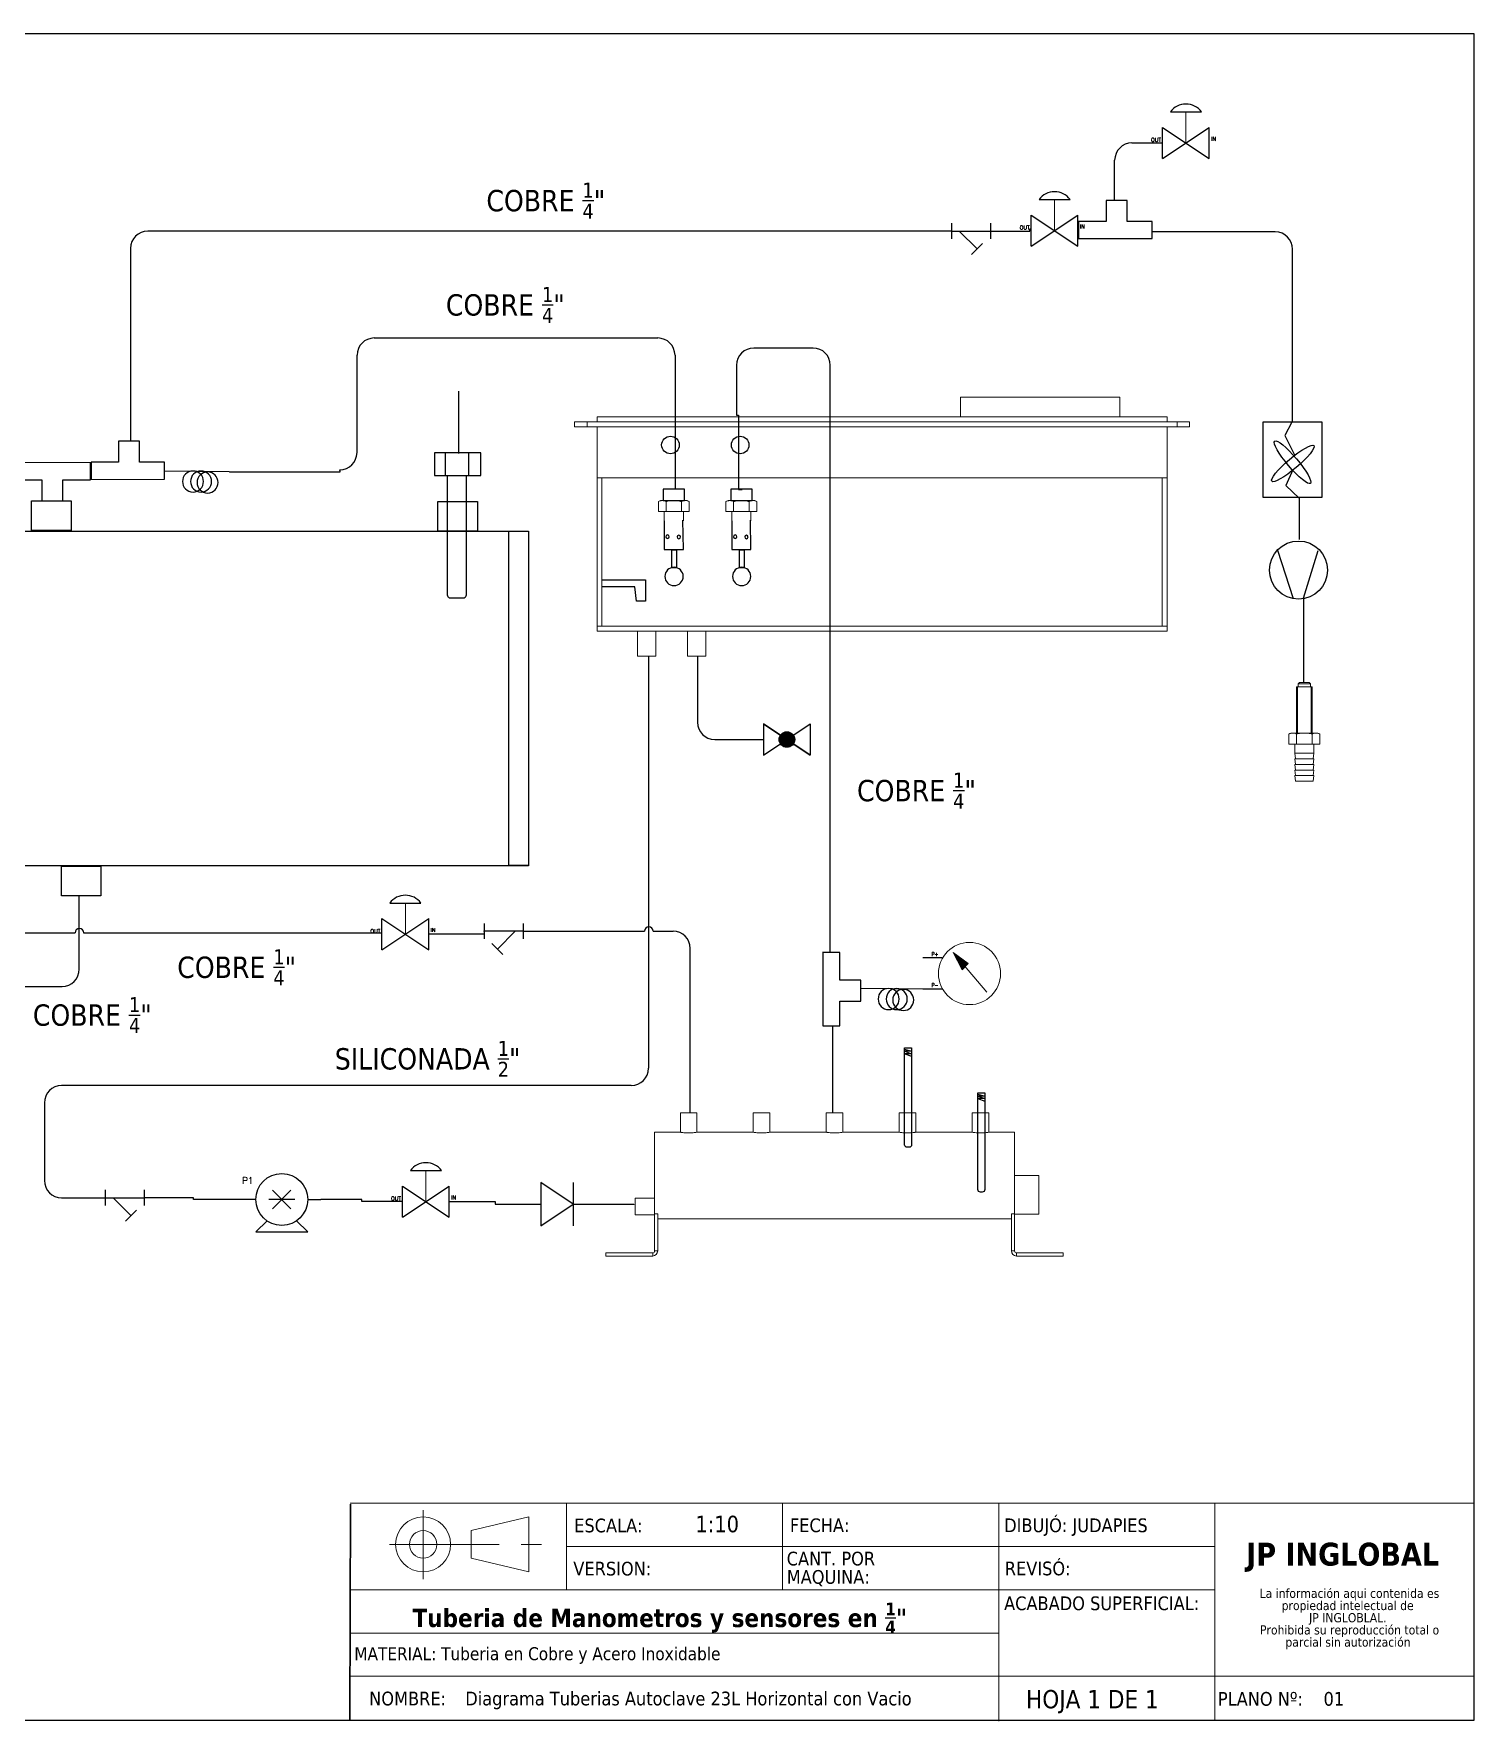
# Model space of a CAD drawing. Header units: millimetres. Extents: x 15 to 265, y 10 to 205.
# Drawn here: x 98.4 to 265, y 9.9 to 205 of the extents above; entities that cross this region are included whole.
import ezdxf
from ezdxf.enums import TextEntityAlignment as Align

# ---------------------------------------------------------------- set-up
doc = ezdxf.new("R2010")
doc.units = ezdxf.units.MM
doc.linetypes.add('CENTERX2', pattern=[20.32, 12.7, -2.54, 2.54, -2.54])
for name, color, linetype in [('CONTORNO', 179, 'Continuous'), ('SYMS', 7, 'Continuous'), ('TAGS', 250, 'Continuous'), ('TERMS', 123, 'Continuous'), ('WIRENO', 250, 'Continuous'), ('WIRES', 7, 'Continuous')]:
    doc.layers.add(name, color=color, linetype=linetype)
doc.styles.add('SLDTEXTSTYLE0', font='tahoma.ttf')
doc.styles.add('SLDTEXTSTYLE1', font='')
doc.styles.get("Standard").update_dxf_attribs({"font": 'tahoma.ttf'})
doc.styles.add('WD', font='romans.shx')
doc.styles.get('SLDTEXTSTYLE1').set_extended_font_data('Tahoma', bold=True)

# ---------------------------------------------------------------- blocks, each defined once
blk = doc.blocks.new('SW_NOTE_2')
at = {"layer": 'CONTORNO', "color": 0, "char_height": 1.0583, "attachment_point": 2, "style": 'SLDTEXTSTYLE0'}
for s, insert in [('La información aqui contenida es ', (10.29, 1.34)), ('propiedad intelectual de', (10.08, -0.07)), ('JP INGLOBLAL.', (10.1, -1.48)), ('Prohibida su reproducción total o ', (10.3, -2.89)), ('parcial sin autorización', (10.12, -4.3))]:
    blk.add_mtext(s, dxfattribs=dict(at, insert=insert))
blk = doc.blocks.new('SW_NOTE_4')
at = {"color": 0, "linetype": 'Continuous', "lineweight": 0, "char_height": 1.587, "attachment_point": 1, "style": 'SLDTEXTSTYLE0'}
for s, insert in [('CANT. POR ', (0, 2.02)), ('MAQUINA:', (0, -0.1))]:
    blk.add_mtext(s, dxfattribs=dict(at, insert=insert))
blk = doc.blocks.new('Tanque')
for points in [[(75.9, 173.87), (75.9, 178.44), (79.33, 178.44), (79.33, 173.87)], [(118.07, 130.33), (118.07, 134.9), (121.5, 134.9), (121.5, 130.33)], [(75.82, 126.89), (75.82, 131.46), (79.25, 131.46), (79.25, 126.89)], [(96.73, 115.15), (96.73, 119.72), (100.16, 119.72), (100.16, 115.15)], [(109.48, 115.15), (109.48, 119.72), (112.91, 119.72), (112.91, 115.15)]]:
    blk.add_lwpolyline(points, close=True)
at = {"layer": 'WIRENO'}
blk.add_lwpolyline([(79.31, 184.35), (118.03, 184.35), (118.03, 125.73, -0.284919), (113.06, 119.68), (84.34, 119.68, -0.288904), (79.31, 125.73)], format="xyb", close=True, dxfattribs=at)
blk.add_lwpolyline([(79.33, 184.35), (117.99, 184.35), (117.99, 182.08), (79.33, 182.08)], close=True, dxfattribs=at)
blk = doc.blocks.new('PT100')
at = {"layer": 'WIRENO'}
for p, q in [((92.1, 58.19), (82.46, 58.19)), ((92, 59.72), (95.38, 59.72)), ((92, 56.1), (95.38, 56.1))]:
    blk.add_line(p, q, dxfattribs=at)
blk.add_lwpolyline([(95.5, 61.6), (92, 61.6), (92, 54.47), (95.5, 54.47)], close=True, dxfattribs=at)
blk.add_lwpolyline([(95.5, 59.35), (113.92, 59.35, -0.414214), (114.42, 58.85), (114.42, 56.97, -0.414214), (113.92, 56.47), (95.5, 56.47)], format="xyb", close=True, dxfattribs=at)
blk = doc.blocks.new('reservoir')
at = {"color": 7, "linetype": 'Continuous', "lineweight": 15}
for p, q in [((160.31, 193.46), (160.31, 191.86)), ((160.31, 193.46), (173.11, 193.46)), ((173.11, 191.86), (173.11, 193.46)), ((129.31, 191.46), (178.71, 191.46)), ((129.31, 191.06), (129.31, 191.46)), ((130.31, 191.46), (130.31, 191.06)), ((131.11, 191.86), (131.11, 191.46)), ((131.11, 191.86), (176.91, 191.86)), ((176.91, 191.86), (176.91, 191.46)), ((177.71, 191.06), (177.71, 191.46)), ((178.71, 191.46), (178.71, 191.06)), ((129.31, 191.06), (178.71, 191.06)), ((131.11, 174.66), (131.11, 191.06)), ((176.91, 174.66), (176.91, 191.06)), ((176.91, 186.96), (131.11, 186.96)), ((131.51, 186.96), (131.51, 175.06)), ((176.51, 186.96), (176.51, 175.06)), ((176.91, 175.06), (131.11, 175.06)), ((176.91, 174.66), (131.11, 174.66)), ((134.37, 174.66), (134.37, 172.66)), ((135.84, 172.66), (135.84, 174.66)), ((138.37, 174.66), (138.37, 172.66)), ((139.84, 172.66), (139.84, 174.66)), ((135.84, 172.66), (134.37, 172.66)), ((139.84, 172.66), (138.37, 172.66))]:
    blk.add_line(p, q, dxfattribs=at)
at = {"layer": 'WIRENO'}
for p, q in [((131.56, 178.78), (135.01, 178.78)), ((134.14, 178.21), (131.56, 178.21)), ((134.29, 177.06), (134.14, 178.21)), ((135.01, 178.78), (135.01, 177.06)), ((135.01, 177.06), (134.29, 177.06))]:
    blk.add_line(p, q, dxfattribs=at)
for centre in [(137.01, 189.61), (142.61, 189.61)]:
    blk.add_circle(centre, 0.707, dxfattribs=at)
blk = doc.blocks.new('Valvula Tipo Anillo')
for p, q in [((7.88, 11.213), (7.88, 11.519)), ((7.88, 11.519), (8.084, 11.519)), ((8.084, 11.519), (8.079, 11.203))]:
    blk.add_line(p, q)
at = {"color": 7, "linetype": 'Continuous', "lineweight": 15}
for p, q in [((7.878, 11.21), (7.878, 11.113)), ((8.084, 11.113), (8.084, 11.21)), ((7.816, 11.006), (7.816, 11.113)), ((7.898, 11.113), (7.816, 11.113)), ((7.898, 11.006), (7.898, 11.113)), ((8.063, 11.113), (7.898, 11.113)), ((8.063, 11.006), (8.063, 11.113)), ((8.146, 11.113), (8.063, 11.113)), ((8.146, 11.006), (8.146, 11.113)), ((7.816, 11.006), (7.838, 10.994)), ((7.838, 10.994), (7.857, 10.994)), ((7.857, 10.994), (7.981, 10.994)), ((7.981, 10.994), (8.105, 10.994)), ((8.105, 10.994), (8.124, 10.994)), ((8.124, 10.994), (8.146, 11.006))]:
    blk.add_line(p, q, dxfattribs=at)
for points in [[(7.962, 11.521), (8.01, 11.521), (8.01, 11.713), (7.962, 11.713)], [(8.097, 10.995), (8.097, 10.873), (7.867, 10.871), (7.867, 10.993)]]:
    blk.add_lwpolyline(points, close=True)
for centre, radius in [((7.984, 11.807), 0.0981), ((7.914, 11.381), 0.0185), ((8.035, 11.384), 0.0185)]:
    blk.add_circle(centre, radius)
for points, knots in [([(7.857, 10.994), (7.854, 10.994), (7.85, 10.994), (7.843, 10.995), (7.84, 10.996), (7.829, 10.999), (7.823, 11.002), (7.816, 11.006)], [0, 0, 0, 0, 0.25, 0.25, 0.5, 0.5, 1, 1, 1, 1]), ([(7.898, 11.006), (7.892, 11.002), (7.885, 10.999), (7.871, 10.995), (7.864, 10.994), (7.857, 10.994)], [0, 0, 0, 0, 0.5, 0.5, 1, 1, 1, 1]), ([(7.898, 11.006), (7.912, 11.002), (7.926, 10.999), (7.953, 10.995), (7.967, 10.994), (7.981, 10.994)], [0, 0, 0, 0, 0.5, 0.5, 1, 1, 1, 1]), ([(7.981, 10.994), (7.995, 10.994), (8.009, 10.995), (8.036, 10.999), (8.05, 11.002), (8.063, 11.006)], [0, 0, 0, 0, 0.5, 0.5, 1, 1, 1, 1]), ([(8.105, 10.994), (8.101, 10.994), (8.098, 10.994), (8.091, 10.995), (8.087, 10.996), (8.077, 10.999), (8.07, 11.002), (8.063, 11.006)], [0, 0, 0, 0, 0.25, 0.25, 0.5, 0.5, 1, 1, 1, 1]), ([(8.146, 11.006), (8.139, 11.002), (8.132, 10.999), (8.119, 10.995), (8.112, 10.994), (8.105, 10.994)], [0, 0, 0, 0, 0.5, 0.5, 1, 1, 1, 1])]:
    blk.add_open_spline(points, degree=3, knots=knots, dxfattribs=at)
blk = doc.blocks.new('Generador')
at = {"color": 7, "linetype": 'Continuous', "lineweight": 15}
for p, q in [((149.37, 89.49), (149.37, 86.48)), ((149.37, 89.49), (151.92, 89.49)), ((151.92, 86.49), (151.92, 89.49)), ((160.62, 89.49), (160.62, 86.49)), ((160.62, 89.49), (163.17, 89.49)), ((163.17, 86.48), (163.17, 89.49)), ((171.87, 89.49), (171.87, 86.48)), ((171.87, 89.49), (174.42, 89.49)), ((174.42, 86.49), (174.42, 89.49)), ((183.12, 89.49), (183.12, 86.49)), ((183.12, 89.49), (185.67, 89.49)), ((185.67, 86.48), (185.67, 89.49)), ((194.37, 89.49), (194.37, 86.49)), ((194.37, 89.49), (196.92, 89.49)), ((196.92, 86.48), (196.92, 89.49)), ((149.38, 86.49), (145.39, 86.49)), ((145.39, 86.49), (145.39, 68.17)), ((160.62, 86.49), (151.92, 86.49)), ((171.88, 86.49), (163.15, 86.49)), ((183.12, 86.49), (174.42, 86.49)), ((194.37, 86.49), (185.65, 86.49)), ((200.89, 86.49), (196.9, 86.49)), ((200.89, 86.49), (200.89, 68.17)), ((145.39, 79.82), (141.64, 79.82)), ((141.64, 79.82), (141.64, 73.82)), ((203.89, 76.29), (200.89, 76.29)), ((203.89, 76.29), (203.89, 73.74)), ((141.64, 73.82), (145.39, 73.82)), ((145.39, 73.87), (145.87, 73.87)), ((145.87, 73.87), (145.87, 68.17)), ((145.87, 73.15), (200.42, 73.15)), ((200.89, 73.87), (200.42, 73.87)), ((200.42, 73.87), (200.42, 68.17)), ((200.89, 73.74), (203.89, 73.74)), ((137.89, 67.87), (145.09, 67.87)), ((137.89, 67.39), (137.89, 67.87)), ((145.09, 67.87), (145.09, 67.39)), ((145.39, 68.17), (145.87, 68.17)), ((200.89, 68.17), (200.42, 68.17)), ((208.39, 67.87), (201.19, 67.87)), ((201.19, 67.87), (201.19, 67.39)), ((208.39, 67.39), (208.39, 67.87)), ((137.89, 67.39), (145.09, 67.39)), ((208.39, 67.39), (201.19, 67.39))]:
    blk.add_line(p, q, dxfattribs=at)
for centre, radius, start, end in [((145.09, 68.17), 0.3, 270, 0), ((145.09, 68.17), 0.776, 270, 0), ((201.19, 68.17), 0.776, 180, 270), ((201.19, 68.17), 0.3, 180, 270)]:
    blk.add_arc(centre, radius, start, end, dxfattribs=at)
for points in [[(151.92, 86.49), (151.9, 86.48), (151.88, 86.48), (151.66, 86.44), (151.34, 86.4), (150.94, 86.37), (150.5, 86.36), (150.09, 86.38), (149.73, 86.42), (149.48, 86.46), (149.36, 86.49), (149.38, 86.48), (149.38, 86.48)], [(160.62, 86.49), (160.63, 86.48), (160.66, 86.48), (160.87, 86.44), (161.19, 86.4), (161.6, 86.37), (162.03, 86.36), (162.44, 86.38), (162.8, 86.42), (163.05, 86.46), (163.17, 86.49), (163.15, 86.48), (163.15, 86.48)], [(174.42, 86.49), (174.4, 86.48), (174.38, 86.48), (174.16, 86.44), (173.84, 86.4), (173.44, 86.37), (173, 86.36), (172.59, 86.38), (172.23, 86.42), (171.98, 86.46), (171.86, 86.49), (171.88, 86.48), (171.88, 86.48)], [(183.12, 86.49), (183.13, 86.48), (183.16, 86.48), (183.37, 86.44), (183.69, 86.4), (184.1, 86.37), (184.53, 86.36), (184.94, 86.38), (185.3, 86.42), (185.55, 86.46), (185.67, 86.49), (185.65, 86.48), (185.65, 86.48)], [(194.37, 86.49), (194.38, 86.48), (194.41, 86.48), (194.62, 86.44), (194.94, 86.4), (195.35, 86.37), (195.78, 86.36), (196.19, 86.38), (196.55, 86.42), (196.8, 86.46), (196.92, 86.49), (196.9, 86.48), (196.9, 86.48)]]:
    blk.add_open_spline(points, degree=3, knots=[0, 0, 0, 0, 0.106051, 0.212057, 0.319242, 0.427294, 0.534036, 0.639327, 0.745288, 0.852982, 0.960801, 1, 1, 1, 1], dxfattribs=at)
blk = doc.blocks.new('HGVA1_BALL_VALVE')
h = blk.add_hatch(color=256)
edge = h.paths.add_edge_path()
edge.add_arc((0, 0), 0.125, 0, 360)
at = {"ltscale": 3.2258}
for p, q in [((-0.375, 0.254), (0.375, -0.254)), ((-0.375, -0.254), (0.375, 0.254)), ((-0.375, 0.254), (-0.375, -0.254)), ((0.375, 0.254), (0.375, -0.254))]:
    blk.add_line(p, q, dxfattribs=at)
at = {"ltscale": 25.4, "flags": 128}
blk.add_lwpolyline([(0.375, 0.254), (0.375, -0.254), (-0.375, 0.254), (-0.375, -0.254)], close=True, dxfattribs=at)
at = {"ltscale": 3.2258}
blk.add_circle((0, 0), 0.125, dxfattribs=at)
at = {"ltscale": 25.4}
blk.add_circle((0, 0), 0.125, dxfattribs=at)
at = {"style": 'WD', "flags": 1}
for tag, height, p in [('LOC', 0.125, (0.011, 0.516)), ('INST', 0.125, (0.028, 0.678)), ('TAG1', 0.125, (0, 0.307)), ('FAMILY', 0.01, (-0.482, -0.121)), ('WDTYPE', 0.01, (-0.475, -0.062)), ('CAT', 0.01, (-0.482, -0.165)), ('MFG', 0.01, (-0.481, -0.197)), ('ASSYCODE', 0.01, (-0.453, -0.226))]:
    blk.add_attdef(tag, text='', height=height, dxfattribs=at).set_placement(p, align=Align.CENTER)
at = {"style": 'WD'}
blk.add_attdef('XREF', text='', height=0.0625, rotation=0.0625, dxfattribs=at).set_placement((0.541, 0.293), align=Align.TOP_CENTER)
blk.add_attdef('TERM01', text='', height=0.0625, dxfattribs=at).set_placement((-0.399, 0.018), align=Align.RIGHT)
for tag, p, height in [('X4TERM01', (-0.375, 0), 0.005), ('X8TERM02', (0, 0), 0.005), ('TERM02', (0.052, -0.037), 0.0625), ('X1TERM03', (0.375, 0), 0.005), ('TERM03', (0.406, 0.036), 0.0625), ('RATING1', (0.409, -0.162), 0.125), ('DESC1', (0.409, -0.341), 0.125), ('DESC2', (0.409, -0.525), 0.125), ('WDTAGALT', (0.409, -0.873), 0.125), ('DESC3', (0.409, -0.715), 0.125)]:
    blk.add_attdef(tag, p, '', height=height, dxfattribs=at)
blk = doc.blocks.new('HDI1')
for p, q in [((0.0469, 0), (-0.0469, 0.0625)), ((-0.0469, 0.0625), (-0.0469, -0.0625)), ((0.0469, 0.0625), (0.0469, -0.0625)), ((-0.0469, -0.0625), (0.0469, 0))]:
    blk.add_line(p, q)
at = {"style": 'WD'}
for tag, width, p in [('INST', 0.7, (0, 0.8883)), ('LOC', 0.7, (0, 0.7187)), ('DESC1', 0.7, (0, 0.5625)), ('DESC2', 0.7, (0, 0.4062)), ('RATING1', 0.9, (0.0055, 0.0938))]:
    blk.add_attdef(tag, text='', height=0.125, dxfattribs=dict(at, width=width)).set_placement(p, align=Align.CENTER)
blk.add_attdef('TAG1', text='', height=0.125, dxfattribs=at).set_placement((0, 0.25), align=Align.CENTER)
for tag, p, height, flags in [('FAMILY', (0.2047, 0.1523), 0.01, 9), ('WDBLKNAM', (0.2047, 0.1329), 0.01, 9), ('X4TERM01', (-0.0469, 0), 0.0125, 1), ('X1TERM02', (0.0469, 0), 0.0125, 1)]:
    blk.add_attdef(tag, p, '', height=height, dxfattribs=dict(at, flags=flags))
at = {"linetype": 'Continuous', "style": 'WD', "flags": 9}
for tag, p in [('MFG', (0.2278, 0.0887)), ('CAT', (0.2297, 0.1082)), ('ASSYCODE', (0.2188, 0.0625))]:
    blk.add_attdef(tag, text='', height=0.01, dxfattribs=at).set_placement(p, align=Align.CENTER)
at = {"linetype": 'Continuous', "style": 'WD', "flags": 8}
blk.add_attdef('TERM01', text='', height=0.125, dxfattribs=at).set_placement((-0.125, -0.0312), align=Align.TOP_RIGHT)
blk.add_attdef('TERM02', text='', height=0.125, dxfattribs=at).set_placement((0.1094, -0.0314), align=Align.TOP_LEFT)
at = {"style": 'WD', "width": 0.9}
blk.add_attdef('RATING2', text='', height=0.125, dxfattribs=at).set_placement((0.0055, -0.1876), align=Align.TOP_CENTER)
blk = doc.blocks.new('HGVA1_DIAPHRAGM_VALVE2')
at = {"color": 7, "linetype": 'Continuous', "lineweight": 0, "ltscale": 3.2258}
for p, q in [((-0.25, 0.5), (0.25, 0.5)), ((0, 0), (0, 0.5))]:
    blk.add_line(p, q, dxfattribs=at)
for p, q in [((-0.375, -0.25), (-0.375, 0.25)), ((-0.375, -0.25), (0.375, 0.25)), ((-0.375, 0.25), (0.375, -0.25)), ((0.375, -0.25), (0.375, 0.25))]:
    blk.add_line(p, q)
at = {"ltscale": 25.4, "flags": 128}
blk.add_lwpolyline([(0.25, 0.5, 0.5), (-0.25, 0.5)], format="xyb", close=True, dxfattribs=at)
at = {"style": 'WD', "flags": 1}
for tag, p in [('INST', (-0.469, 0.748)), ('LOC', (-0.469, 0.587)), ('TAG1', (-0.469, 0.378))]:
    blk.add_attdef(tag, text='', height=0.125, dxfattribs=at).set_placement(p, align=Align.RIGHT)
at = {"style": 'WD'}
blk.add_attdef('XREF', text='', height=0.0625, rotation=0.0625, dxfattribs=at).set_placement((0.518, 0.271), align=Align.TOP_CENTER)
blk.add_attdef('TERM01', text='', height=0.0625, dxfattribs=at).set_placement((-0.399, 0.018), align=Align.RIGHT)
for tag, p, height in [('X4TERM01', (-0.375, 0), 0.005), ('X1TERM02', (0.375, 0), 0.005), ('TERM02', (0.406, 0.036), 0.0625), ('RATING1', (0.388, -0.162), 0.125), ('DESC1', (0.388, -0.378), 0.125), ('DESC2', (0.388, -0.562), 0.125), ('WDTAGALT', (0.388, -0.907), 0.125), ('DESC3', (0.388, -0.752), 0.125)]:
    blk.add_attdef(tag, p, '', height=height, dxfattribs=at)
at = {"style": 'WD', "flags": 1}
for tag, p in [('WDTYPE', (-0.154, -0.127)), ('FAMILY', (-0.143, -0.17)), ('CAT', (-0.143, -0.215)), ('MFG', (-0.141, -0.246)), ('ASSYCODE', (-0.113, -0.275))]:
    blk.add_attdef(tag, text='', height=0.01, dxfattribs=at).set_placement(p, align=Align.CENTER)
blk = doc.blocks.new('HST1_STRAINER_Y_TYPE')
at = {"ltscale": 3.2258}
for p, q in [((0, 0.125), (0, -0.125)), ((0.625, 0.125), (0.625, -0.125)), ((0, 0), (0.625, 0)), ((0.125, 0), (0.412, -0.287)), ((0.324, -0.376), (0.501, -0.199))]:
    blk.add_line(p, q, dxfattribs=at)
at = {"style": 'WD', "flags": 1}
for tag, height, p in [('INST', 0.125, (0.33, 0.71)), ('LOC', 0.125, (0.306, 0.549)), ('TAG1', 0.125, (0.324, 0.34)), ('FAMILY', 0.01, (1.09, 0.044)), ('CAT', 0.01, (1.09, -0.001)), ('WDTYPE', 0.01, (1.102, -0.093)), ('MFG', 0.01, (1.092, -0.032)), ('ASSYCODE', 0.01, (1.12, -0.061))]:
    blk.add_attdef(tag, text='', height=height, dxfattribs=at).set_placement(p, align=Align.CENTER)
at = {"style": 'WD'}
for tag, height, p in [('WDTAGALT', 0.125, (0.035, 0.2)), ('TERM01', 0.0625, (-0.024, 0.018))]:
    blk.add_attdef(tag, text='', height=height, dxfattribs=at).set_placement(p, align=Align.RIGHT)
for tag, p, height in [('RATING1', (0.6, 0.18), 0.125), ('X4TERM01', (0, 0), 0.005), ('X1TERM03', (0.625, 0), 0.005), ('TERM03', (0.632, 0.013), 0.0625), ('DESC1', (-0.666, -0.258), 0.125), ('DESC2', (-0.666, -0.442), 0.125), ('DESC3', (-0.666, -0.632), 0.125), ('X8TERM02', (0.412, -0.287), 0.005), ('TERM02', (0.447, -0.365), 0.0625)]:
    blk.add_attdef(tag, p, '', height=height, dxfattribs=at)
blk.add_attdef('XREF', text='', height=0.0625, rotation=0.0625, dxfattribs=at).set_placement((0.649, -0.434), align=Align.TOP_CENTER)
blk = doc.blocks.new('HP1_POSIT_DISPLAC_PUMP')
for p, q in [((-0.5, 0), (-0.75, 0)), ((0.25, 0), (-0.25, 0)), ((0.177, 0.177), (-0.177, -0.177)), ((-0.177, 0.177), (0.177, -0.177)), ((0.5, 0), (0.75, 0)), ((-0.5, -0.625), (-0.285, -0.41)), ((-0.5, -0.625), (0.5, -0.625)), ((0.5, -0.625), (0.285, -0.41))]:
    blk.add_line(p, q)
blk.add_circle((0, 0), 0.5)
at = {"style": 'WD'}
for tag, height, p in [('INST', 0.125, (-0.547, 0.669)), ('TAG1', 0.125, (-0.547, 0.303)), ('LOC', 0.125, (-0.547, 0.49)), ('TERM01', 0.0625, (-0.774, 0.018))]:
    blk.add_attdef(tag, text='', height=height, dxfattribs=at).set_placement(p, align=Align.RIGHT)
for tag, p, height in [('X2TERM04', (0, 0.5), 0.005), ('TERM04', (0.009, 0.508), 0.0625), ('X4TERM01', (-0.75, 0), 0.005), ('X1TERM03', (0.75, 0), 0.005), ('TERM03', (0.758, 0.013), 0.0625), ('RATING1', (0.582, -0.246), 0.125), ('DESC1', (0.582, -0.423), 0.125), ('X8TERM02', (0, -0.625), 0.005), ('TERM02', (0.036, -0.703), 0.0625), ('DESC2', (0.582, -0.607), 0.125), ('WDTAGALT', (0.582, -0.963), 0.125), ('DESC3', (0.582, -0.797), 0.125)]:
    blk.add_attdef(tag, p, '', height=height, dxfattribs=at)
blk.add_attdef('XREF', text='', height=0.0625, rotation=0.0625, dxfattribs=at).set_placement((0.528, 0.45), align=Align.TOP_CENTER)
at = {"style": 'WD', "flags": 1}
for tag, p in [('CAT', (-0.014, 0.17)), ('MFG', (-0.013, 0.139)), ('WDTYPE', (0, 0.079)), ('FAMILY', (-0.003, 0.193)), ('ASSYCODE', (0.015, 0.11))]:
    blk.add_attdef(tag, text='', height=0.01, dxfattribs=at).set_placement(p, align=Align.CENTER)
blk = doc.blocks.new('Nivel')
at = {"layer": 'WIRENO'}
for p, q in [((103.38, 60.01), (103.74, 61.39)), ((103.74, 61.39), (103.74, 60.1)), ((103.74, 60.1), (104.25, 61.39)), ((104.25, 61.39), (104.25, 60.07)), ((104.25, 60.07), (104.74, 61.36))]:
    blk.add_line(p, q, dxfattribs=at)
blk.add_lwpolyline([(103.12, 61.39), (121.77, 61.39, -0.414214), (122.27, 60.89), (122.27, 60.54, -0.414214), (121.77, 60.04), (103.12, 60.04)], format="xyb", close=True, dxfattribs=at)
blk = doc.blocks.new('TT')
at = {"layer": 'WIRENO'}
for p, q in [((59.03, 150.75), (59.05, 142.17)), ((61.02, 150.66), (59.05, 150.66)), ((61.02, 147.48), (61.02, 150.66)), ((63.45, 147.48), (61.02, 147.48)), ((63.45, 145.05), (63.45, 147.48)), ((61.02, 142.17), (61.02, 145.05)), ((61.02, 145.05), (63.45, 145.05)), ((59.05, 142.17), (61.02, 142.17))]:
    blk.add_line(p, q, dxfattribs=at)
blk = doc.blocks.new('ColaMarrano')
at = {"layer": 'WIRENO'}
blk.add_line((96.3, 200.92), (96.42, 188.45), dxfattribs=at)
for centre in [(94.22, 196.73), (94.4, 195.47), (94.4, 193.92)]:
    blk.add_circle(centre, 2.03, dxfattribs=at)
blk = doc.blocks.new('HMT1_DIFFERENTIAL_PRESSURE_GAUGE')
blk.add_hatch(color=7).paths.add_polyline_path([(-0.26, 0.34), (-0.12, 0.06), (-0.02, 0.16)])
at = {"color": 7, "linetype": 'Continuous', "lineweight": 0, "ltscale": 645.15999}
for p, q in [((-0.26, 0.34), (0.28, -0.3)), ((-0.26, 0.34), (-0.12, 0.06)), ((-0.26, 0.34), (-0.02, 0.16)), ((-0.12, 0.06), (-0.02, 0.16))]:
    blk.add_line(p, q, dxfattribs=at)
for p, q in [((-0.437, 0.25), (-0.75, 0.25)), ((-0.437, -0.25), (-0.75, -0.25))]:
    blk.add_line(p, q)
at = {"color": 255, "linetype": 'Continuous', "lineweight": 0, "ltscale": 25.4, "flags": 128}
blk.add_lwpolyline([(-0.26, 0.34), (-0.12, 0.06), (-0.02, 0.16)], close=True, dxfattribs=at)
at = {"color": 7, "linetype": 'Continuous', "lineweight": 0, "ltscale": 645.15999}
blk.add_circle((0, 0), 0.5, dxfattribs=at)
at = {"style": 'WD', "width": 0.7}
for tag, p in [('INST', (-0.01, 0.781)), ('TAG1', (-0.01, 0.531)), ('LOC', (-0.01, 0.656)), ('DESC1', (0.021, -0.625)), ('DESC2', (0.021, -0.75)), ('DESC3', (0.021, -0.875)), ('WDTAGALT', (0.021, -1))]:
    blk.add_attdef(tag, text='', height=0.0938, dxfattribs=at).set_placement(p, align=Align.CENTER)
for tag, p in [('TERM01', (-0.5, 0.281)), ('TERM02', (-0.5, -0.219))]:
    blk.add_attdef(tag, text='', height=0.0625, dxfattribs=at).set_placement(p, align=Align.RIGHT)
at = {"style": 'WD'}
for tag, p, height, flags in [('X4TERM01', (-0.75, 0.25), 0.005, 1), ('X1TERM03', (0.5, 0), 0.005, 1), ('X4TERM02', (-0.75, -0.25), 0.005, 1), ('WDBLKNAM', (-0.209, -0.188), 0.01, 9), ('FAMILY', (-0.208, -0.062), 0.01, 9)]:
    blk.add_attdef(tag, p, '', height=height, dxfattribs=dict(at, flags=flags))
at = {"style": 'WD', "width": 0.7}
for tag, p, height in [('TERM03', (0.531, 0.031), 0.0625), ('RATING1', (0.469, -0.375), 0.0938)]:
    blk.add_attdef(tag, p, '', height=height, dxfattribs=at)
at = {"flags": 1}
blk.add_attdef('WDTYPE', (-0.219, -0.25), '', height=0.01, dxfattribs=at)
at = {"linetype": 'Continuous', "style": 'WD', "flags": 9}
for tag, p in [('ASSYCODE', (-0.208, -0.156)), ('CAT', (-0.208, -0.094)), ('MFG', (-0.208, -0.125))]:
    blk.add_attdef(tag, p, '', height=0.01, dxfattribs=at)
at = {"style": 'WD'}
blk.add_attdef('XREF', text='', height=0.0625, dxfattribs=at).set_placement((-0.438, -0.406), align=Align.RIGHT)
blk = doc.blocks.new('WDDOT')
for radius in [0.03, 0.0187, 0.00929]:
    blk.add_circle((0, 0), radius)
blk = doc.blocks.new('Bomba Vacio')
at = {"layer": 'WIRENO'}
for p, q in [((222.52, 152.69), (218.83, 163.9)), ((224.82, 152.84), (228.2, 163.9))]:
    blk.add_line(p, q, dxfattribs=at)
blk.add_circle((223.65, 159.36), 6.72, dxfattribs=at)
blk = doc.blocks.new('Cooler')
at = {"layer": 'WIRENO'}
for p, q in [((61.05, 155.36), (61.05, 161.29)), ((60.91, 155.36), (59.87, 153.28)), ((59.87, 153.28), (61.37, 150.31)), ((61.09, 147.98), (60.01, 145.56)), ((60.01, 145.56), (62.09, 143.63)), ((62.09, 143.63), (62.09, 137.25))]:
    blk.add_line(p, q, dxfattribs=at)
blk.add_lwpolyline([(56.51, 155.41), (65.57, 155.41), (65.57, 143.72), (56.51, 143.72)], close=True, dxfattribs=at)
for centre, major_axis in [((61.09, 148.97), (-3.26, -2.75)), ((61.05, 149.16), (2.75, -3.26))]:
    blk.add_ellipse(centre, major_axis=major_axis, ratio=0.188132, dxfattribs=at)
blk = doc.blocks.new('Acople Estriado')
at = {"color": 7, "linetype": 'Continuous', "lineweight": 15}
for p, q in [((6.78, 5.633), (6.78, 5.138)), ((6.78, 5.633), (6.947, 5.633)), ((6.811, 5.678), (6.796, 5.663)), ((6.796, 5.663), (6.796, 5.633)), ((6.931, 5.663), (6.796, 5.663)), ((6.811, 5.678), (6.916, 5.678)), ((6.931, 5.663), (6.916, 5.678)), ((6.931, 5.633), (6.931, 5.663)), ((6.947, 5.138), (6.947, 5.633)), ((6.721, 5.138), (6.699, 5.126)), ((6.699, 5.126), (6.699, 5.019)), ((6.74, 5.138), (6.721, 5.138)), ((6.864, 5.138), (6.74, 5.138)), ((6.781, 5.126), (6.781, 5.019)), ((6.988, 5.138), (6.864, 5.138)), ((6.946, 5.126), (6.946, 5.019)), ((7.007, 5.138), (6.988, 5.138)), ((7.029, 5.126), (7.007, 5.138)), ((7.029, 5.126), (7.029, 5.019)), ((6.699, 5.019), (6.781, 5.019)), ((6.761, 5.019), (6.761, 4.922)), ((6.761, 4.922), (6.769, 4.862)), ((6.864, 4.922), (6.761, 4.922)), ((6.781, 5.019), (6.946, 5.019)), ((6.967, 4.922), (6.864, 4.922)), ((6.946, 5.019), (7.029, 5.019)), ((6.959, 4.862), (6.967, 4.922)), ((6.967, 4.922), (6.967, 5.019)), ((6.761, 4.862), (6.769, 4.802)), ((6.864, 4.862), (6.761, 4.862)), ((6.761, 4.802), (6.769, 4.742)), ((6.864, 4.802), (6.761, 4.802)), ((6.761, 4.742), (6.769, 4.682)), ((6.864, 4.742), (6.761, 4.742)), ((6.967, 4.862), (6.864, 4.862)), ((6.967, 4.802), (6.864, 4.802)), ((6.967, 4.742), (6.864, 4.742)), ((6.959, 4.802), (6.967, 4.862)), ((6.959, 4.742), (6.967, 4.802)), ((6.959, 4.682), (6.967, 4.742)), ((6.761, 4.682), (6.769, 4.622)), ((6.864, 4.682), (6.761, 4.682)), ((6.864, 4.622), (6.769, 4.622)), ((6.967, 4.682), (6.864, 4.682)), ((6.959, 4.622), (6.864, 4.622)), ((6.959, 4.622), (6.967, 4.682))]:
    blk.add_line(p, q, dxfattribs=at)
at = {"color": 7, "linetype": 'Continuous', "lineweight": 0}
for p, q in [((6.79, 5.633), (6.79, 5.138)), ((6.938, 5.633), (6.938, 5.138))]:
    blk.add_line(p, q, dxfattribs=at)
at = {"color": 7, "linetype": 'Continuous', "lineweight": 15}
for points, knots in [([(6.699, 5.126), (6.706, 5.13), (6.712, 5.133), (6.726, 5.137), (6.733, 5.138), (6.74, 5.138)], [0, 0, 0, 0, 0.5, 0.5, 1, 1, 1, 1]), ([(6.74, 5.138), (6.744, 5.138), (6.747, 5.138), (6.754, 5.137), (6.757, 5.136), (6.768, 5.133), (6.775, 5.13), (6.781, 5.126)], [0, 0, 0, 0, 0.25, 0.25, 0.5, 0.5, 1, 1, 1, 1]), ([(6.864, 5.138), (6.85, 5.138), (6.836, 5.137), (6.808, 5.133), (6.795, 5.13), (6.781, 5.126)], [0, 0, 0, 0, 0.5, 0.5, 1, 1, 1, 1]), ([(6.946, 5.126), (6.933, 5.13), (6.919, 5.133), (6.892, 5.137), (6.878, 5.138), (6.864, 5.138)], [0, 0, 0, 0, 0.5, 0.5, 1, 1, 1, 1]), ([(6.946, 5.126), (6.953, 5.13), (6.96, 5.133), (6.974, 5.137), (6.981, 5.138), (6.988, 5.138)], [0, 0, 0, 0, 0.5, 0.5, 1, 1, 1, 1]), ([(6.988, 5.138), (6.991, 5.138), (6.995, 5.138), (7.002, 5.137), (7.005, 5.136), (7.015, 5.133), (7.022, 5.13), (7.029, 5.126)], [0, 0, 0, 0, 0.25, 0.25, 0.5, 0.5, 1, 1, 1, 1])]:
    blk.add_open_spline(points, degree=3, knots=knots, dxfattribs=at)

msp = doc.modelspace()

# ---------------------------------------------------------------- linework, layer by layer
at = {"color": 7, "linetype": 'Continuous'}
for p, q in [((265, 205), (15, 205)), ((265, 10), (265, 205)), ((15, 10), (265, 10))]:
    msp.add_line(p, q, dxfattribs=at)
at = {"color": 7, "linetype": 'CENTERX2', "lineweight": 0}
for p, q in [((265, 51.17), (265, 10)), ((143.43, 34.29), (143.43, 26.3)), ((139.53, 30.32), (157.1, 30.32)), ((134.96, 10), (265, 10))]:
    msp.add_line(p, q, dxfattribs=at)
at = {"color": 7, "linetype": 'Continuous', "lineweight": 30}
msp.add_line((135.02, 34.97), (134.96, 10), dxfattribs=at)
at = {"color": 7, "linetype": 'Continuous', "lineweight": 0}
for p, q in [((265, 35.07), (135, 35.07)), ((155.64, 33.5), (148.97, 31.91)), ((155.64, 27.15), (155.64, 33.5)), ((160, 35.09), (160, 25.07)), ((185, 35.07), (185, 25.07)), ((210, 35.07), (210, 9.87)), ((235, 35.07), (235, 9.9)), ((148.97, 31.91), (148.97, 28.74)), ((235, 30.07), (160, 30.07)), ((148.97, 28.74), (155.64, 27.15)), ((235, 25.07), (134.99, 25.07)), ((210, 20.07), (134.99, 20.07)), ((265, 15.07), (134.99, 15.07))]:
    msp.add_line(p, q, dxfattribs=at)
for radius in [3.18, 1.59]:
    msp.add_circle((143.43, 30.32), radius, dxfattribs=at)
at = {"layer": 'WIRES'}
for p, q in [((225.41, 192.37), (228.95, 192.37)), ((223.41, 185.73), (223.41, 190.37)), ((204.53, 182.18), (111.58, 182.18)), ((209.03, 182.18), (213.6, 182.18)), ((213.6, 182.18), (213.6, 182.44)), ((213.6, 182.44), (213.68, 182.44)), ((213.68, 182.44), (213.68, 182.23)), ((213.68, 182.23), (213.76, 182.23)), ((241.99, 182.08), (227.72, 182.08)), ((109.58, 180.18), (109.58, 158.08)), ((243.99, 164.55), (243.99, 180.08)), ((137.78, 169.82), (170.56, 169.82)), ((135.78, 156.57), (135.78, 167.82)), ((172.56, 167.82), (172.56, 152.82)), ((188.52, 168.66), (181.67, 168.66)), ((179.67, 166.66), (179.67, 160.88)), ((190.52, 98.76), (190.52, 166.66)), ((179.67, 160.88), (179.91, 160.88)), ((179.91, 160.88), (179.91, 152.29)), ((109.58, 158.08), (109.58, 158)), ((109.58, 158), (109.58, 157.91)), ((121.02, 154.36), (133.83, 154.36)), ((133.79, 154.5), (133.79, 154.57)), ((133.83, 154.5), (133.79, 154.5)), ((133.83, 154.36), (133.83, 154.5)), ((172.56, 152.82), (172.56, 152.56)), ((172.56, 152.56), (172.56, 152.31)), ((179.91, 152.29), (180.34, 152.29)), ((245.3, 139.67), (245.24, 139.67)), ((245.3, 129.98), (245.3, 139.67)), ((169.5, 133.04), (169.5, 85.37)), ((175.15, 133.04), (175.15, 125.39)), ((177.15, 123.39), (182.8, 123.39)), ((103.66, 96.84), (103.66, 105.26)), ((78.83, 101.03), (103.17, 101.04)), ((104.16, 101.04), (138.67, 101.03)), ((150.5, 100.88), (144.07, 100.88)), ((150.5, 101.23), (150.5, 100.88)), ((154.99, 101.23), (169.03, 101.23)), ((170.03, 101.23), (172.33, 101.23)), ((174.33, 90.73), (174.33, 99.23)), ((95.74, 94.84), (101.66, 94.84)), ((174.33, 80.23), (174.33, 90.73)), ((174.33, 90.73), (174.33, 90.73)), ((190.76, 90.27), (190.76, 80.19)), ((141.68, 83.37), (101.62, 83.37)), ((167.5, 83.37), (141.68, 83.37)), ((99.62, 81.37), (99.62, 72.4)), ((101.62, 70.4), (106.67, 70.4)), ((116.88, 70.4), (111.17, 70.4)), ((116.88, 70.2), (116.88, 70.4)), ((122.58, 70.2), (116.88, 70.2)), ((136.32, 70.2), (131.58, 70.2)), ((136.32, 69.95), (136.32, 70.2)), ((141.05, 69.95), (136.32, 69.95)), ((146.45, 69.95), (151.75, 69.95)), ((151.75, 69.95), (151.75, 69.67)), ((151.75, 69.67), (157.04, 69.67)), ((160.79, 69.67), (167.81, 69.67)), ((167.81, 69.67), (167.81, 69.64))]:
    msp.add_line(p, q, dxfattribs=at)
for centre, radius, start, end in [((225.41, 190.37), 2, 90, 180), ((111.58, 180.18), 2, 90, 180), ((241.99, 180.08), 2, 0, 90), ((137.78, 167.82), 2, 90, 180), ((170.56, 167.82), 2, 0, 90), ((181.67, 166.66), 2, 90, 180), ((188.52, 166.66), 2, 0, 90), ((133.78, 156.57), 2, 270, 0), ((177.15, 125.39), 2, 180, 270), ((103.67, 101.04), 0.5, 0, 180), ((169.53, 101.24), 0.5, 0, 180), ((172.33, 99.23), 2, 0, 89.9791), ((101.66, 96.84), 2, 270, 0), ((167.5, 85.37), 2, 270, 0), ((101.62, 81.37), 2, 90, 180), ((101.62, 72.4), 2, 180, 270)]:
    msp.add_arc(centre, radius, start, end, dxfattribs=at)

# ---------------------------------------------------------------- block references
at = {"xscale": -10.8, "yscale": 10.8, "zscale": 10.8, "rotation": 180}
for p in [(86.22, 269.76), (94.04, 269.76)]:
    msp.add_blockref('Valvula Tipo Anillo', p, dxfattribs=at)
at = {"xscale": 10.8, "yscale": 10.8, "zscale": 10.8}
msp.add_blockref('Acople Estriado', (171.22, 68.65), dxfattribs=at)
at = {"color": 7, "linetype": 'Continuous', "lineweight": 0}
msp.add_blockref('SW_NOTE_4', (185.48, 27.45), dxfattribs=at)
at = {"layer": 'CONTORNO', "color": 7}
msp.add_blockref('SW_NOTE_2', (240.28, 23.85), dxfattribs=at)
at = {"layer": 'SYMS'}
ref = msp.add_blockref('HGVA1_DIAPHRAGM_VALVE2', (231.65, 192.37), dxfattribs=dict(at, xscale=7.199999999999999, yscale=7.199999999999999, zscale=7.199999999999999))
ref.add_attrib('TERM01', 'OUT', dxfattribs={"layer": 'TERMS', "height": 0.45, "style": 'WD'}).set_placement((228.78, 192.5), align=Align.RIGHT)
ref.add_attrib('TERM02', 'IN', (234.58, 192.62), dxfattribs={"layer": 'TERMS', "height": 0.45, "style": 'WD'})
ref = msp.add_blockref('HGVA1_DIAPHRAGM_VALVE2', (216.46, 182.23), dxfattribs=dict(at, xscale=7.199999999999999, yscale=7.199999999999999, zscale=7.199999999999999))
ref.add_attrib('TERM01', 'OUT', dxfattribs={"layer": 'TERMS', "height": 0.45, "style": 'WD'}).set_placement((213.58, 182.36), align=Align.RIGHT)
ref.add_attrib('TERM02', 'IN', (219.38, 182.49), dxfattribs={"layer": 'TERMS', "height": 0.45, "style": 'WD'})
for name, p, xscale, yscale, zscale in [('HST1_STRAINER_Y_TYPE', (204.53, 182.18), 7.199999999999999, 7.199999999999999, 7.199999999999999), ('HGVA1_BALL_VALVE', (185.5, 123.39), 7.199999999999999, 7.199999999999999, 7.199999999999999), ('HST1_STRAINER_Y_TYPE', (154.99, 101.23), -7.199999999999999, 7.199999999999999, 7.199999999999999), ('HST1_STRAINER_Y_TYPE', (106.67, 70.4), 7.199999999999999, 7.199999999999999, 7.199999999999999), ('HDI1', (158.92, 69.67), 40, 40, 40)]:
    msp.add_blockref(name, p, dxfattribs=dict(at, xscale=xscale, yscale=yscale, zscale=zscale))
ref = msp.add_blockref('HGVA1_DIAPHRAGM_VALVE2', (141.37, 100.88), dxfattribs=dict(at, xscale=7.199999999999999, yscale=7.199999999999999, zscale=7.199999999999999))
ref.add_attrib('TERM01', 'OUT', dxfattribs={"layer": 'TERMS', "height": 0.45, "style": 'WD'}).set_placement((138.49, 101.01), align=Align.RIGHT)
ref.add_attrib('TERM02', 'IN', (144.29, 101.14), dxfattribs={"layer": 'TERMS', "height": 0.45, "style": 'WD'})
msp.add_blockref('WDDOT', (150.5, 101.23), dxfattribs=at)
ref = msp.add_blockref('HMT1_DIFFERENTIAL_PRESSURE_GAUGE', (206.62, 96.33), dxfattribs=dict(at, xscale=7.199999999999999, yscale=7.199999999999999, zscale=7.199999999999999))
ref.add_attrib('TERM02', 'P-', dxfattribs={"layer": 'TERMS', "height": 0.45, "style": 'WD', "width": 0.7}).set_placement((203.02, 94.75), align=Align.RIGHT)
ref.add_attrib('TERM01', 'P+', dxfattribs={"layer": 'TERMS', "height": 0.45, "style": 'WD', "width": 0.7}).set_placement((203.02, 98.35), align=Align.RIGHT)
ref = msp.add_blockref('HGVA1_DIAPHRAGM_VALVE2', (143.75, 69.95), dxfattribs=dict(at, xscale=7.199999999999999, yscale=7.199999999999999, zscale=7.199999999999999))
ref.add_attrib('TERM01', 'OUT', dxfattribs={"layer": 'TERMS', "height": 0.45, "style": 'WD'}).set_placement((140.88, 70.09), align=Align.RIGHT)
ref.add_attrib('TERM02', 'IN', (146.68, 70.21), dxfattribs={"layer": 'TERMS', "height": 0.45, "style": 'WD'})
ref = msp.add_blockref('HP1_POSIT_DISPLAC_PUMP', (127.08, 70.2), dxfattribs=dict(at, xscale=6, yscale=6, zscale=6))
ref.add_attrib('TAG1', 'P1', dxfattribs={"layer": 'TAGS', "height": 0.75, "style": 'WD'}).set_placement((123.8, 72.02), align=Align.RIGHT)
at = {"layer": 'WIRENO'}
for name, p, rotation in [('TT', (369.9, 122.28), 90), ('TT', (255.69, 94.43), 90), ('TT', (-45.72, 214.45), 270), ('Tanque', (-28.74, 226.81), 270)]:
    msp.add_blockref(name, p, dxfattribs=dict(at, rotation=rotation))
for name, p, xscale, yscale, zscale in [('Cooler', (198.2, 43.58), 0.75, 0.75, 0.75), ('reservoir', (-25.26, -115.59), 1.44, 1.44, 1.44), ('Bomba Vacio', (132.85, 63.3), 0.5, 0.5, 0.5), ('Generador', (320.87, 13.12), -0.75, 0.75, 0.75)]:
    msp.add_blockref(name, p, dxfattribs=dict(at, xscale=xscale, yscale=yscale, zscale=zscale))
at = {"layer": 'WIRENO', "rotation": 270}
for name, p, xscale, yscale, zscale in [('PT100', (103.9, 225.53), 0.75, 0.75, 0.75), ('ColaMarrano', (0.46, 96.58), -0.6, 0.6, 0.6), ('ColaMarrano', (80.92, 36.74), -0.6, 0.6, 0.6), ('Nivel', (163.09, 149.6), 0.6, 0.6, 0.6), ('Nivel', (171.56, 144.41), 0.6, 0.6, 0.6)]:
    msp.add_blockref(name, p, dxfattribs=dict(at, xscale=xscale, yscale=yscale, zscale=zscale))
at = {"layer": 'WIRENO'}
msp.add_blockref('TT', (130.62, -51.9), dxfattribs=at)

# ---------------------------------------------------------------- texts
at = {"color": 7, "linetype": 'Continuous', "lineweight": 0, "attachment_point": 1, "style": 'SLDTEXTSTYLE0'}
for s, insert, char_height in [('ESCALA:', (160.9, 33.3), 1.587), ('FECHA:', (185.85, 33.32), 1.587), ('VERSION:', (160.8, 28.31), 1.587), ('REVISÓ:', (210.7, 28.33), 1.587), ('MATERIAL: Tuberia en Cobre y Acero Inoxidable', (135.47, 18.43), 1.5), ('\\pi-4.7625,l6.35,t12.7;NOMBRE:^IDiagrama Tuberias Autoclave 23L Horizontal con Vacio', (135.6, 13.29), 1.5875), ('HOJA 1 DE 1', (213.16, 13.48), 2.1167), ('PLANO Nº:    01', (235.35, 13.25), 1.5875)]:
    msp.add_mtext(s, dxfattribs=dict(at, insert=insert, char_height=char_height))
at = {"layer": 'CONTORNO', "color": 7}
for s, insert, char_height, attachment_point, style in [('1:10', (177.44, 33.63), 1.905, 2, 'SLDTEXTSTYLE0'), ('DIBUJÓ: JUDAPIES', (210.63, 33.32), 1.5875, 1, 'SLDTEXTSTYLE0'), ('\\A1;Tuberia de Manometros y sensores en {\\H0.7x;\\S1/4;}" ', (170.8, 23.59), 2.1167, 2, 'SLDTEXTSTYLE1'), ('ACABADO SUPERFICIAL:', (210.62, 24.3), 1.5875, 1, 'SLDTEXTSTYLE0')]:
    msp.add_mtext(s, dxfattribs=dict(at, insert=insert, char_height=char_height, attachment_point=attachment_point, style=style))
at = {"layer": 'CONTORNO', "insert": (238.63, 30.51), "char_height": 2.6458, "attachment_point": 1, "style": 'SLDTEXTSTYLE1'}
msp.add_mtext('JP INGLOBAL', dxfattribs=at)
at = {"layer": 'WIRENO', "char_height": 2.4694, "attachment_point": 1}
for s, width, insert in [('\\A1;COBRE {\\H0.7x;\\S1/4;}"', 15.0949, (150.74, 187.78)), ('\\A1;COBRE {\\H0.7x;\\S1/4;}"', 15.0949, (146.06, 175.72)), ('\\A1;COBRE {\\H0.7x;\\S1/4;}"', 15.0949, (193.61, 119.56)), ('\\A1;COBRE {\\H0.7x;\\S1/4;}"', 15.0949, (114.99, 99.13)), ('\\A1;COBRE {\\H0.7x;\\S1/4;}"', 15.0949, (98.29, 93.6)), ('\\A1;SILICONADA {\\H0.7x;\\S1/2;}"', 22.8142, (133.21, 88.54))]:
    msp.add_mtext_dynamic_manual_height_columns(s, width=width, gutter_width=12.35, heights=[0], dxfattribs=dict(at, insert=insert))

doc.saveas('drawing.dxf')
